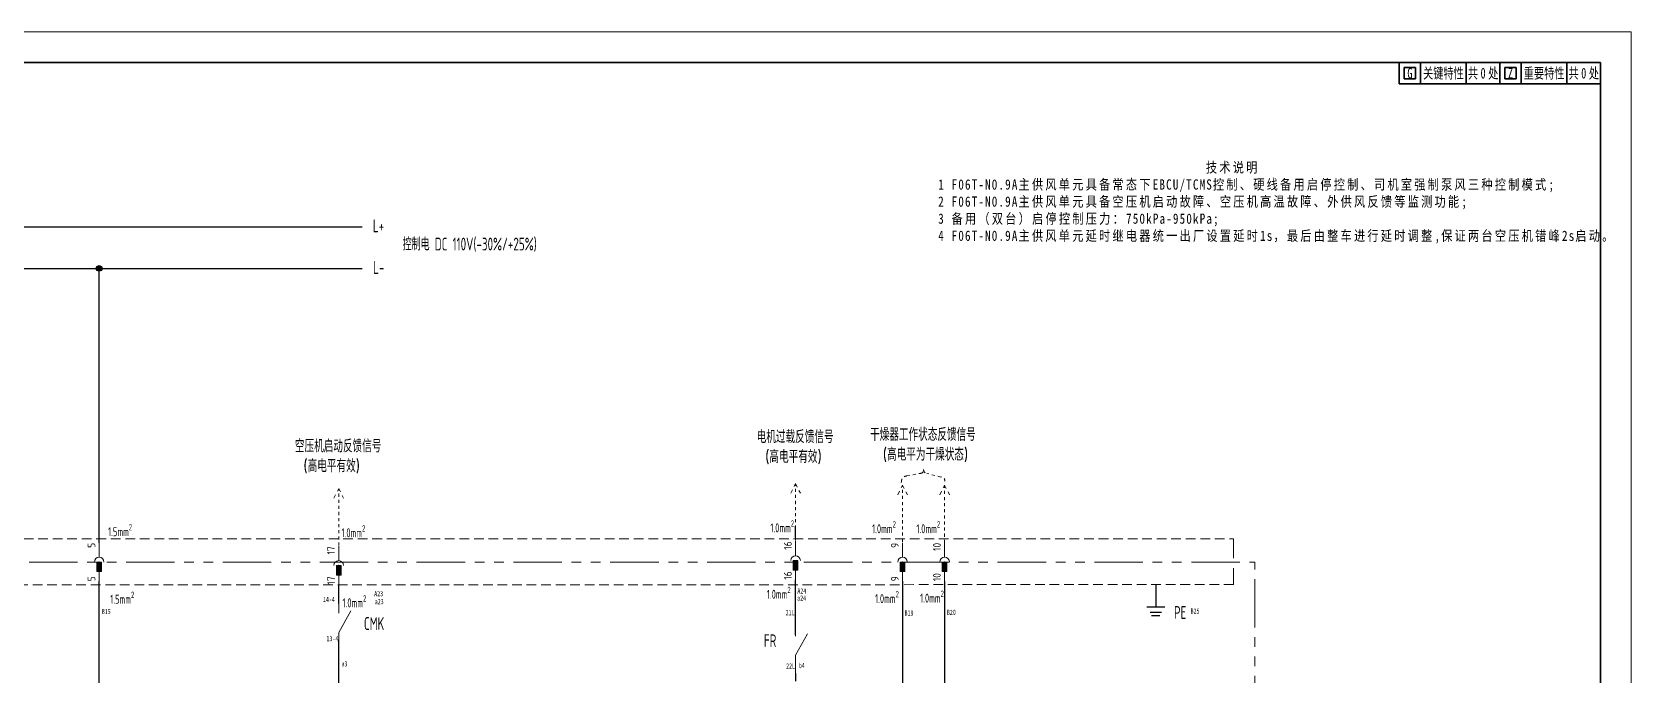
# Model space of a CAD drawing. Header units: millimetres. Extents: x 0 to 840, y 0 to 594.
# Drawn here: x 316 to 840, y 383 to 594 of the extents above; entities that cross this region are included whole.
import ezdxf
from ezdxf.enums import TextEntityAlignment as Align

# ---------------------------------------------------------------- set-up
doc = ezdxf.new("R2010")
doc.units = ezdxf.units.MM
for name, pattern in [('CENTER2', [12, 7, -1, 1, -1, 1, -1]), ('HIDDEN', [9.525, 6.35, -3.175]), ('PHANTOM2', [31.75, 15.875, -3.175, 3.175, -3.175, 3.175, -3.175]), ('虚线', [2, 1, -1])]:
    doc.linetypes.add(name, pattern=pattern)
for name, color, linetype, lineweight in [('BLK_0.5mm^2', 7, 'Continuous', 18), ('SYMS', 7, 'Continuous', 18), ('TERMS', 4, 'Continuous', 18), ('双点划线', 6, 'CENTER2', 18), ('尺寸线层', 3, 'Continuous', 13), ('标注', 3, 'Continuous', 18), ('粗实线', 7, 'Continuous', 35), ('虚线', 2, 'HIDDEN', 18), ('虚线层', 6, '虚线', 13)]:
    doc.layers.add(name, color=color, linetype=linetype, lineweight=lineweight)
doc.layers.add('触点标识', color=11, linetype='Continuous')
doc.styles.add('WD_IEC', font='isocp2.shx', dxfattribs={"width": 0.9, "bigfont": 'gbcbig.shx'})
doc.styles.add('标准', font='isoct2.shx')
doc.styles.add('海泰标注样式', font='isocp.shx', dxfattribs={"width": 0.7, "bigfont": 'gbcbig.shx'})
doc.styles.add('海泰汉字样式', font='仿宋_GB2312.ttf', dxfattribs={"width": 0.7, "height": 1.7})

# ---------------------------------------------------------------- blocks, each defined once
blk = doc.blocks.new('NJHT-A1')
at = {"color": 7, "linetype": 'Continuous', "lineweight": 18}
for p, q in [((840, 594), (0, 594)), ((840, 0), (840, 594))]:
    blk.add_line(p, q, dxfattribs=at)
at = {"color": 7, "linetype": 'Continuous', "lineweight": 35}
for p, q in [((830, 584), (25, 584)), ((830, 10), (830, 584))]:
    blk.add_line(p, q, dxfattribs=at)
at = {"color": 2, "linetype": 'Continuous', "lineweight": 18, "style": '海泰汉字样式', "width": 0.6}
blk.add_attdef('5', text='', height=5, rotation=180, dxfattribs=at).set_placement((50, 578.5), align=Align.MIDDLE_CENTER)
at = {"color": 2, "linetype": 'Continuous', "lineweight": 18, "style": '海泰汉字样式'}
for tag, height, width, p in [('1', 5, 0.7, (805, 59.25)), ('7', 5, 0.7, (755, 50.5)), ('2', 5, 0.7, (805, 51.75)), ('3', 5, 0.6, (805, 38)), ('12', 3.5, 0.7, (668, 34.5)), ('13', 3.5, 0.6, (682, 34.5)), ('20', 3.5, 0.7, (708, 34.5)), ('21', 3.5, 0.6, (722, 34.5)), ('14', 3.5, 0.7, (668, 27.5)), ('15', 3.5, 0.6, (682, 27.5)), ('22', 3.5, 0.7, (708, 27.5)), ('23', 3.5, 0.6, (722, 27.5)), ('16', 3.5, 0.7, (668, 20.5)), ('17', 3.5, 0.6, (682, 20.5)), ('24', 3.5, 0.7, (708, 20.5)), ('25', 3.5, 0.6, (722, 20.5)), ('8', 3.5, 0.7, (762, 22.5)), ('9', 3.5, 0.7, (774, 22.5)), ('4', 5, 0.6, (805, 22.5)), ('18', 3.5, 0.7, (668, 13.5)), ('19', 3.5, 0.6, (682, 13.5)), ('26', 3.5, 0.7, (708, 13.5)), ('27', 3.5, 0.6, (722, 13.5)), ('11', 3.5, 0.7, (742.5, 13.5)), ('10', 3.5, 0.7, (767.5, 13.5)), ('6', 3.5, 0.7, (811.57, 13.5))]:
    blk.add_attdef(tag, text='', height=height, dxfattribs=dict(at, width=width)).set_placement(p, align=Align.MIDDLE_CENTER)
blk = doc.blocks.new('质量特性标注表')
at = {"layer": '粗实线'}
for p, q in [((0, 0), (0, -7)), ((0, 0), (66, 0)), ((7, 0), (7, -7)), ((22, 0), (22, -7)), ((33, 0), (33, -7)), ((40, 0), (40, -7)), ((55, 0), (55, -7)), ((66, 0), (66, -7)), ((1.65, -1.65), (5.35, -1.65)), ((1.65, -5.35), (1.65, -1.65)), ((5.35, -1.65), (5.35, -5.35)), ((34.65, -1.65), (38.35, -1.65)), ((34.65, -5.35), (34.65, -1.65)), ((38.35, -1.65), (38.35, -5.35)), ((0, -7), (66, -7)), ((5.35, -5.35), (1.65, -5.35)), ((38.35, -5.35), (34.65, -5.35))]:
    blk.add_line(p, q, dxfattribs=at)
at = {"layer": '标注', "color": 2, "style": '海泰汉字样式', "width": 0.7}
for s, p in [('G', (3.5, -3.5)), ('关键特性', (14.5, -3.5)), ('共  处', (27.5, -3.5)), ('Z', (36.5, -3.5)), ('重要特性', (47.5, -3.5)), ('共  处', (60.5, -3.5))]:
    blk.add_text(s, height=3.5, dxfattribs=at).set_placement(p, align=Align.MIDDLE_CENTER)
for tag, p in [('关键特性处数', (27.5, -3.5)), ('重要特性处数', (60.5, -3.5))]:
    blk.add_attdef(tag, text='', height=3.5, dxfattribs=at).set_placement(p, align=Align.MIDDLE_CENTER)
blk = doc.blocks.new('VC02JP_1')
blk.add_hatch(color=256).paths.add_polyline_path([(0.62, -2.5), (0.62, 0), (-0.62, 0), (-0.62, -2.5)], flags=0)
for p, q in [((0, 5), (0, 1.25)), ((0, -2.5), (0, -5))]:
    blk.add_line(p, q)
blk.add_lwpolyline([(0.62, 0), (-0.62, 0), (-0.62, -2.5), (0.62, -2.5)], close=True)
blk.add_arc((0, 0), 1.25, 0, 180)
blk.add_point((0, 0))
at = {"style": 'WD_IEC'}
for tag, p in [('INST', (-5.25, 8)), ('LOC', (-5.25, 5)), ('TAG2', (-5.25, 2)), ('DESC1', (-5.25, -5.1)), ('DESC2', (-5.25, -8.1)), ('DESC3', (-5.25, -11.1))]:
    blk.add_attdef(tag, text='', height=2, dxfattribs=at).set_placement(p, align=Align.RIGHT)
blk.add_attdef('TERM02', text='', height=2, rotation=90, dxfattribs=at).set_placement((-1, 5), align=Align.RIGHT)
for tag, p, height in [('X2TERM02', (0, 5), 0.32), ('X2TERMDESC02', (0, 4.48), 0.32), ('MFG', (2.75, 4), 1.5), ('CAT', (2.75, 1.5), 1.5), ('X4LINK', (-1.25, -1.25), 0.32), ('X1LINK', (1.25, -1.25), 0.32), ('ASSYCODE', (2.75, -2.75), 1), ('FAMILY', (2.75, -4.25), 1), ('X8TERM01', (0, -5), 0.32), ('X8TERMDESC01', (0, -5.52), 0.32), ('CATDESC', (2.75, -5.75), 1)]:
    blk.add_attdef(tag, p, '', height=height, dxfattribs=at)
blk.add_attdef('TERM01', (-1, -5), '', height=2, rotation=90, dxfattribs=at)
blk = doc.blocks.new('VC01JP_1')
blk.add_hatch(color=256).paths.add_polyline_path([(0.62, -2.5), (0.62, 0), (-0.62, 0), (-0.62, -2.5)], flags=0)
for p, q in [((0, 5), (0, 1.25)), ((0, -2.5), (0, -5))]:
    blk.add_line(p, q)
blk.add_lwpolyline([(0.62, 0), (-0.62, 0), (-0.62, -2.5), (0.62, -2.5)], close=True)
blk.add_arc((0, 0), 1.25, 0, 180)
blk.add_point((0, 0))
at = {"style": 'WD_IEC'}
for tag, p in [('INST', (-5.25, 8)), ('LOC', (-5.25, 5)), ('TAG1', (-5.25, 2)), ('DESC1', (-5.25, -5.1)), ('DESC2', (-5.25, -8.1)), ('DESC3', (-5.25, -11.1))]:
    blk.add_attdef(tag, text='', height=2, dxfattribs=at).set_placement(p, align=Align.RIGHT)
blk.add_attdef('TERM02', text='', height=2, rotation=90, dxfattribs=at).set_placement((-1, 5), align=Align.RIGHT)
for tag, p, height in [('X2TERM02', (0, 5), 0.32), ('X2TERMDESC02', (0, 4.48), 0.32), ('MFG', (2.75, 4), 1.5), ('CAT', (2.75, 1.5), 1.5), ('X4LINK', (-1.25, -1.25), 0.32), ('X1LINK', (1.25, -1.25), 0.32), ('ASSYCODE', (2.75, -2.75), 1), ('FAMILY', (2.75, -4.25), 1), ('X8TERM01', (0, -5), 0.32), ('X8TERMDESC01', (0, -5.52), 0.32), ('CATDESC', (2.75, -5.75), 1)]:
    blk.add_attdef(tag, p, '', height=height, dxfattribs=at)
blk.add_attdef('TERM01', (-1, -5), '', height=2, rotation=90, dxfattribs=at)
blk = doc.blocks.new('HA1X2_1')
blk.add_lwpolyline([(-1.25, -2.5), (0, 0), (1.25, -2.5)])
at = {"style": 'WD_IEC'}
for tag, p in [('DESC1', (0, 5.1)), ('DESC2', (0, 1.25))]:
    blk.add_attdef(tag, text='', height=2.5, dxfattribs=at).set_placement(p, align=Align.CENTER)
blk.add_attdef('X8TERM01', (0, 0), '', height=0.32, dxfattribs=at)
blk = doc.blocks.new('VMS21P_1')
for p, q in [((0, 7.5), (0, 2.5)), ((0, -2.5), (3.125, 3.125)), ((0, -2.5), (0, -7.5))]:
    blk.add_line(p, q)
at = {"style": 'WD_IEC'}
for tag, p in [('INST', (-5.25, 7.75)), ('LOC', (-5.25, 4.25)), ('TAG2', (-5.25, 0.75)), ('XREF', (-5.25, -3.75)), ('DESC1', (-5.25, -7.6)), ('DESC3', (-5.25, -14.6)), ('DESC2', (-5.25, -11.1))]:
    blk.add_attdef(tag, text='', height=2.5, dxfattribs=at).set_placement(p, align=Align.RIGHT)
blk.add_attdef('TERM01', text='', height=2, rotation=90, dxfattribs=at).set_placement((-1, 7.5), align=Align.RIGHT)
for tag, p, height in [('X2TERM01', (0, 7.5), 0.32), ('X4LINK', (-2, 0), 0.32), ('X1LINK', (-0.5, 0), 0.32), ('CONTACT', (4, -3.5), 1), ('FAMILY', (4, -5), 1), ('X8TERM02', (0, -7.5), 0.32)]:
    blk.add_attdef(tag, p, '', height=height, dxfattribs=at)
blk.add_attdef('TERM02', (-1, -7.5), '', height=2, rotation=90, dxfattribs=at)
blk = doc.blocks.new('bfcgb')
blk.add_hatch(color=256).paths.add_polyline_path([(1495.06, 338, 1), (1492.9, 338, 1)])
blk.add_circle((1493.98, 338), 1.08)

msp = doc.modelspace()

# ---------------------------------------------------------------- linework, layer by layer
for p, q in [((156.26, 530.1), (424, 530.1)), ((249.97, 516.46), (424, 516.46)), ((337.78, 426.54), (337.78, 516.46)), ((566.09, 428.29), (566.09, 431.94)), ((566.09, 396.34), (566.09, 414.43)), ((337.78, 193.15), (337.78, 413.94)), ((416.32, 406.63), (416.32, 412.82)), ((601.17, 413.94), (601.17, 350.19)), ((614.95, 413.94), (614.95, 359.01)), ((684.17, 412.85), (684.17, 405.53)), ((416.32, 369.17), (416.32, 394.73)), ((566.09, 383.85), (566.09, 381.13))]:
    msp.add_line(p, q)
at = {"color": 1}
for p, q in [((681.23, 405.53), (687.11, 405.53)), ((682.32, 403.82), (686.02, 403.82)), ((682.84, 402.68), (685.5, 402.68))]:
    msp.add_line(p, q, dxfattribs=at)
at = {"layer": '双点划线', "linetype": 'PHANTOM2'}
for p in [(60.85, 420.24), (716.63, 176.5)]:
    msp.add_line(p, (716.63, 420.24), dxfattribs=at)
at = {"layer": '虚线', "ltscale": 0.5}
for p, q in [((179.69, 427.8), (709.7, 427.8)), ((709.7, 412.85), (179.69, 412.68))]:
    msp.add_line(p, q, dxfattribs=at)
at = {"layer": '虚线'}
msp.add_line((709.7, 427.8), (709.7, 412.85), dxfattribs=at)
at = {"layer": '虚线层'}
for p, q in [((566.09, 425.26), (566.09, 445.94)), ((602.6, 448.48), (607.08, 449.31)), ((608.09, 450.32), (608.09, 450.57)), ((613.7, 448.11), (609.1, 449.31)), ((416.32, 423.65), (416.32, 444.33)), ((601.17, 426.91), (601.17, 445.46)), ((614.95, 426.54), (614.95, 445.46))]:
    msp.add_line(p, q, dxfattribs=at)
for centre, radius, start, end in [((603.79, 446.29), 3.02, 164.757, 180), ((602.7, 446.59), 1.89, 92.862, 164.7634), ((607.08, 450.32), 1.01, 270, 0), ((609.1, 450.32), 1.01, 180, 270), ((613.92, 447.05), 1.08, 342.2592, 101.7338)]:
    msp.add_arc(centre, radius, start, end, dxfattribs=at)

# ---------------------------------------------------------------- block references
msp.add_blockref('NJHT-A1', (0, 0))
ref = msp.add_blockref('质量特性标注表', (764, 584))
ref.add_attrib('重要特性处数', '0', dxfattribs={"layer": '标注', "height": 3.5, "style": '海泰汉字样式', "width": 0.7}).set_placement((824.5, 580.5), align=Align.MIDDLE_CENTER)
ref.add_attrib('关键特性处数', '0', dxfattribs={"layer": '标注', "height": 3.5, "style": '海泰汉字样式', "width": 0.7}).set_placement((791.5, 580.5), align=Align.MIDDLE_CENTER)
at = {"xscale": 0.84, "yscale": 0.84, "zscale": 0.84}
msp.add_blockref('bfcgb', (-917.17, 232.57), dxfattribs=at)
at = {"layer": 'SYMS'}
ref = msp.add_blockref('VC02JP_1', (337.78, 420.24), dxfattribs=dict(at, xscale=1.26, yscale=1.26, zscale=1.26))
ref.add_attrib('TERM02', '5', dxfattribs={"layer": 'TERMS', "height": 2.52, "rotation": 90, "style": 'WD_IEC'}).set_placement((336.52, 426.54), align=Align.RIGHT)
ref.add_attrib('TERM01', '5', (336.52, 413.94), dxfattribs={"layer": 'TERMS', "height": 2.52, "rotation": 90, "style": 'WD_IEC'})
at = {"layer": 'SYMS', "linetype": 'PHANTOM2'}
ref = msp.add_blockref('VC01JP_1', (416.32, 419.12), dxfattribs=dict(at, xscale=1.26, yscale=1.26, zscale=1.26))
ref.add_attrib('TERM02', '17', dxfattribs={"layer": 'TERMS', "height": 2.52, "rotation": 90, "style": 'WD_IEC'}).set_placement((415.06, 425.42), align=Align.RIGHT)
ref.add_attrib('TERM01', '17', (415.06, 412.82), dxfattribs={"layer": 'TERMS', "height": 2.52, "rotation": 90, "style": 'WD_IEC'})
ref = msp.add_blockref('VC01JP_1', (566.09, 420.73), dxfattribs=dict(at, xscale=1.26, yscale=1.26, zscale=1.26))
ref.add_attrib('TERM02', '16', dxfattribs={"layer": 'TERMS', "height": 2.52, "rotation": 90, "style": 'WD_IEC'}).set_placement((564.83, 427.03), align=Align.RIGHT)
ref.add_attrib('TERM01', '16', (564.83, 414.43), dxfattribs={"layer": 'TERMS', "height": 2.52, "rotation": 90, "style": 'WD_IEC'})
at = {"layer": 'SYMS'}
ref = msp.add_blockref('VC02JP_1', (601.17, 420.24), dxfattribs=dict(at, xscale=1.26, yscale=1.26, zscale=1.26))
ref.add_attrib('TERM02', '9', dxfattribs={"layer": 'TERMS', "height": 2.52, "rotation": 90, "style": 'WD_IEC'}).set_placement((599.91, 426.54), align=Align.RIGHT)
ref.add_attrib('TERM01', '9', (599.91, 413.94), dxfattribs={"layer": 'TERMS', "height": 2.52, "rotation": 90, "style": 'WD_IEC'})
ref = msp.add_blockref('VC02JP_1', (614.95, 420.24), dxfattribs=dict(at, xscale=1.26, yscale=1.26, zscale=1.26))
ref.add_attrib('TERM02', '10', dxfattribs={"layer": 'TERMS', "height": 2.52, "rotation": 90, "style": 'WD_IEC'}).set_placement((613.69, 426.54), align=Align.RIGHT)
ref.add_attrib('TERM01', '10', (613.69, 413.94), dxfattribs={"layer": 'TERMS', "height": 2.52, "rotation": 90, "style": 'WD_IEC'})
at = {"layer": 'SYMS', "xscale": 1.26, "yscale": 1.26, "zscale": 1.26}
for p in [(416.32, 400.33), (566.09, 392.81)]:
    msp.add_blockref('VMS21P_1', p, dxfattribs=at)
at = {"layer": '虚线层', "xscale": 1.26, "yscale": 1.26, "zscale": 1.26}
for p in [(566.09, 445.94), (416.32, 444.33), (601.17, 445.46), (614.95, 445.46)]:
    msp.add_blockref('HA1X2_1', p, dxfattribs=at)

# ---------------------------------------------------------------- texts
at = {"layer": 'BLK_0.5mm^2', "char_height": 4.2, "attachment_point": 1, "line_spacing_factor": 0.99982, "style": '标准'}
for s, insert, width in [('{\\Fisocp2,gbcbig|c134;\\C3;(高电平有效)}', (556.13, 456.91), 26.8385), ('{\\Fisocp2,gbcbig|c134;\\C3;(高电平为干燥状态)}', (594.69, 457.64), 51.1306), ('{\\Fisocp2,gbcbig|c134;\\C3;(高电平有效)}', (404.73, 453.88), 26.8385)]:
    msp.add_mtext(s, dxfattribs=dict(at, insert=insert, width=width))
at = {"layer": '尺寸线层', "char_height": 4.2, "attachment_point": 1, "line_spacing_factor": 0.99982}
for s, insert, width, style in [('{\\C3;L+}', (427.51, 532.56), 18.5991, '海泰标注样式'), ('{\\Fisocp2,gbcbig|c134;\\W0.7;\\C3;L-}', (427.6, 518.91), 19.8972, '标准'), ('{\\Fisocp2,gbcbig|c134;电机过载反馈信号}', (553.36, 463.41), 27.674, '标准'), ('{\\Fisocp2,gbcbig|c134;干燥器工作状态反馈信号}', (590.53, 464.15), 54.6974, '标准'), ('{\\Fisocp2,gbcbig|c134;空压机启动反馈信号}', (401.96, 460.37), 27.674, '标准'), ('{\\Fisocp2,gbcbig|c134;\\W0.7;\\C3;PE}', (690.16, 405.79), 22.3933, '标准')]:
    msp.add_mtext(s, dxfattribs=dict(at, insert=insert, width=width, style=style))
at = {"layer": '尺寸线层', "char_height": 4.2, "attachment_point": 1, "style": '标准'}
for s, insert, width in [('{\\Fisocp2,gbcbig|c134;\\W0.7;\\C3;控制电 D\\Fisocp2,gbcbig|c0;C \\Fisocp2,gbcbig|c134;11\\Fisocp2,gbcbig|c0;0V\\Fisocp2,gbcbig|c134;(-30%/+25%)}', (437.29, 526.58), 46.506), ('{\\Fisocp2,gbcbig|c134;\\W0.7;CMK}', (424.59, 402.16), 20.128), ('{\\Fisocp2,gbcbig|c134;\\W0.7;FR}', (555.71, 396.56), 20.128)]:
    msp.add_mtext(s, dxfattribs=dict(at, insert=insert, width=width))
at = {"layer": '标注', "color": 2, "insert": (612.86, 551.29), "char_height": 3.36, "width": 222.3004, "attachment_point": 1, "line_spacing_factor": 0.99982, "style": '海泰汉字样式'}
msp.add_mtext('{\\fFangSong|b0|i0|c134|p49;\\W0.8;\\T1.2;                                        技术说明^J1 \\fFangSong_GB2312|b0|i0|c134|p49;F06T-N0.9A主供风单元具备常态下EBCU/TCMS控制、硬线备用启停控制、司机室强制泵风三种控制模式;\\P2 F06T-N0.9A主供风单元具备空压机启动故障、空压机高温故障、外供风反馈等监测功能;\\P3 备用（双台）启停控制压力：750kPa-950kPa;\\P4 F06T-N0.9A主供风单元延时继电器统一出厂设置延时1s，最后由整车进行延时调整,保证两台空压机错峰2s启动。}', dxfattribs=at)
at = {"layer": '标注', "color": 2, "char_height": 2.94, "width": 10.7152, "attachment_point": 1, "style": '海泰标注样式'}
for s, insert in [('\\A1;1.5mm{\\H0.7x;\\S2^ ;}', (340.7, 432.65)), ('\\A1;1.0mm{\\H0.7x;\\S2^ ;}', (417.24, 432.3)), ('\\A1;1.0mm{\\H0.7x;\\S2^ ;}', (557.82, 433.91)), ('\\A1;1.0mm{\\H0.7x;\\S2^ ;}', (591.18, 433.61)), ('\\A1;1.0mm{\\H0.7x;\\S2^ ;}', (605.7, 433.61)), ('\\A1;1.5mm{\\H0.7x;\\S2^ ;}', (341.41, 410.52)), ('\\A1;1.0mm{\\H0.7x;\\S2^ ;}', (417.56, 409.32)), ('\\A1;1.0mm{\\H0.7x;\\S2^ ;}', (556.69, 412.13)), ('\\A1;1.0mm{\\H0.7x;\\S2^ ;}', (592.16, 410.71)), ('\\A1;1.0mm{\\H0.7x;\\S2^ ;}', (606.93, 410.87))]:
    msp.add_mtext(s, dxfattribs=dict(at, insert=insert))
at = {"layer": '触点标识', "char_height": 1.7, "attachment_point": 1, "style": '海泰汉字样式'}
for s, width, insert in [('A23', 7.6118, (427.96, 410.72)), ('A24', 7.2397, (566.68, 411.6)), ('a24', 8.0859, (566.64, 409.28)), ('B15', 5.0628, (338.66, 404.88)), ('14-4', 13.455, (411.16, 408.85)), ('a23', 4.2281, (428.14, 408.1)), ('21L', 4.9138, (562.85, 404.5)), ('B19', 4.2031, (601.85, 404.4)), ('B20', 5.9128, (615.71, 404.62)), ('B25', 9.3906, (695.63, 405.02)), ('13-4', 9.5858, (412.32, 395.99)), ('a3', 4.4886, (417.23, 387.71)), ('22L', 2.6622, (562.99, 387.01)), ('b4', 5.0949, (567.18, 387.16))]:
    msp.add_mtext_dynamic_manual_height_columns(s, width=width, gutter_width=8.5, heights=[0], dxfattribs=dict(at, insert=insert))

doc.saveas('drawing.dxf')
